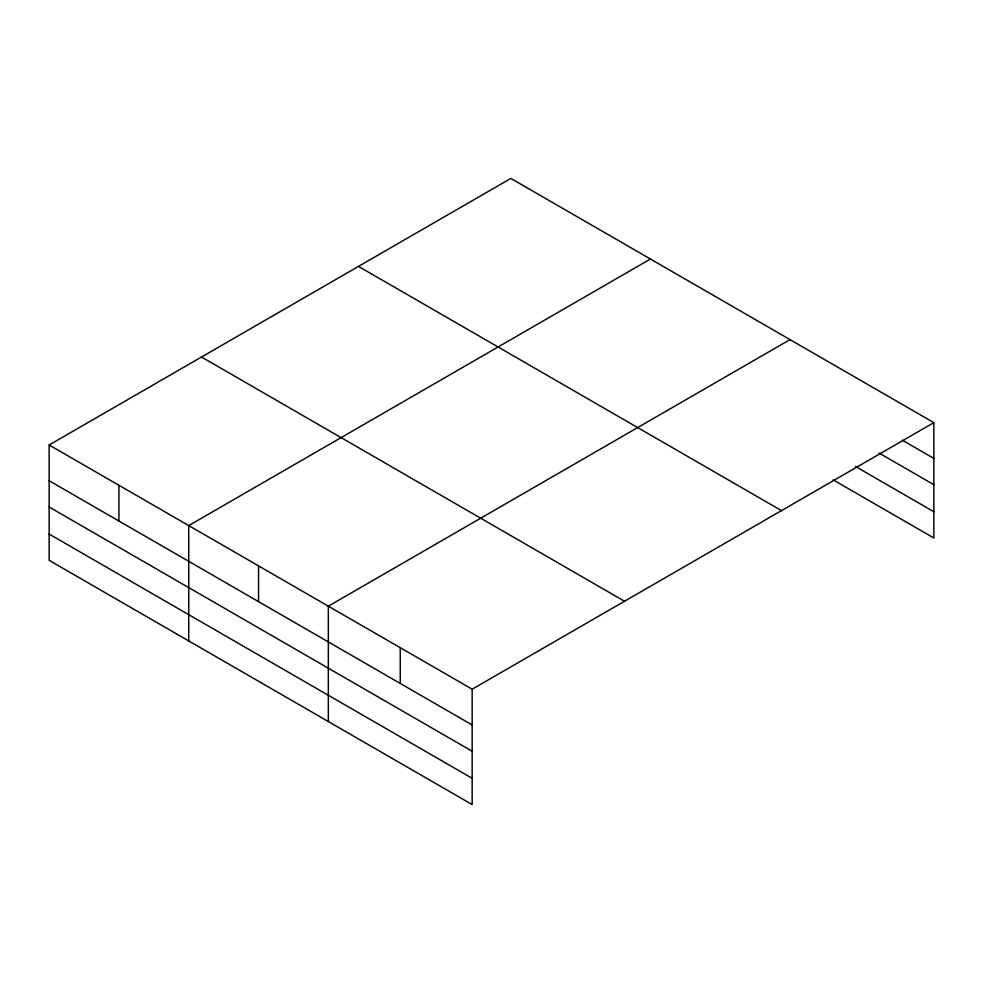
<?xml version="1.0" encoding="UTF-8"?>
<svg xmlns="http://www.w3.org/2000/svg" width="983" height="983" viewBox="0 0 983 983"><rect width="100%" height="100%" fill="white"/><g stroke="black" fill="none" stroke-linecap="round" stroke-linejoin="round"><path stroke-width="1.47" d="M49.15 444.992L472.159 689.206L472.159 804.573L49.15 560.347L49.15 444.992L510.841 178.427L933.85 422.653L933.85 538.008L833.179 479.888M650.439 259.021L188.748 525.586L188.748 640.941M790.025 339.614L328.334 606.179L328.334 721.534M472.159 689.206L933.85 422.653M902.468 440.286L933.85 458.41M878.937 452.979L933.85 484.68M855.407 466.446L933.85 511.738M358.488 266.393L781.497 510.619M201.503 357.026L624.512 601.24M49.15 480.736L472.159 724.962M49.15 507.007L472.159 751.233M49.15 534.076L472.159 778.303M400.241 647.686L400.241 683.443M258.541 565.876L258.541 601.633M118.943 485.283L118.943 521.039"/></g></svg>
